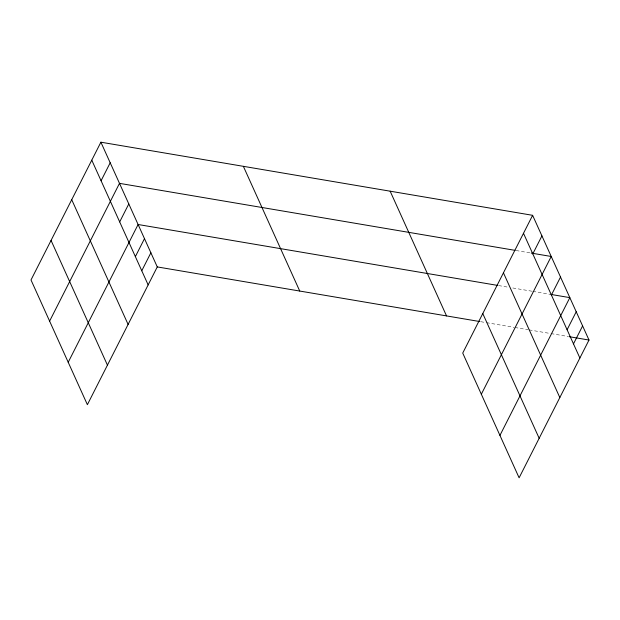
<?xml version="1.0" encoding="UTF-8"?>
<svg xmlns="http://www.w3.org/2000/svg" width="620" height="620" viewBox="0 0 620 620"><rect width="100%" height="100%" fill="white"/><g stroke="black" fill="none" stroke-linecap="round" stroke-linejoin="round"><path stroke-width="0.46" stroke-dasharray="3.1 2.33" d="M516.08 250.519L531.278 253.1M498.596 285.564L508.098 287.176M512.841 287.982L531.836 291.199M532.789 291.361L549.886 294.252M480.725 321.695L485.475 322.501M486.421 322.663L513.964 327.329M514.918 327.492L528.209 329.739M529.162 329.902L550.056 333.444M551.01 333.599L568.106 336.497"/><path stroke-width="0.93" d="M100.89 142.197L31 279.961L87.381 404.682L157.271 266.918L100.89 142.197L532.619 215.318L589 340.039L519.111 477.803L462.729 353.082L532.619 215.318M101.075 180.753L110.197 162.773M49.608 321.121L119.497 183.357L515.135 250.364M119.683 221.913L128.797 203.934M68.208 362.281L138.105 224.51L497.643 285.409M135.369 256.626L144.491 238.646M141.763 270.762L150.885 252.782M532.805 253.874L541.927 235.894M481.329 394.243L551.226 256.471L531.278 253.1M551.405 295.027L560.527 277.055M499.937 435.395L569.834 297.631L550.831 294.415M567.099 329.747L576.22 311.767M573.492 343.875L582.614 325.903M157.271 266.918L479.771 321.54M569.052 336.66L589 340.039M523.497 233.298L579.878 358.011M503.448 272.823L559.821 397.544M482.779 313.557L539.16 438.27M390.151 191.185L446.532 315.906M243.365 166.331L299.739 291.044M91.776 160.177L148.149 284.89M71.719 199.702L128.1 324.423M51.057 240.436L107.438 365.149"/></g></svg>
